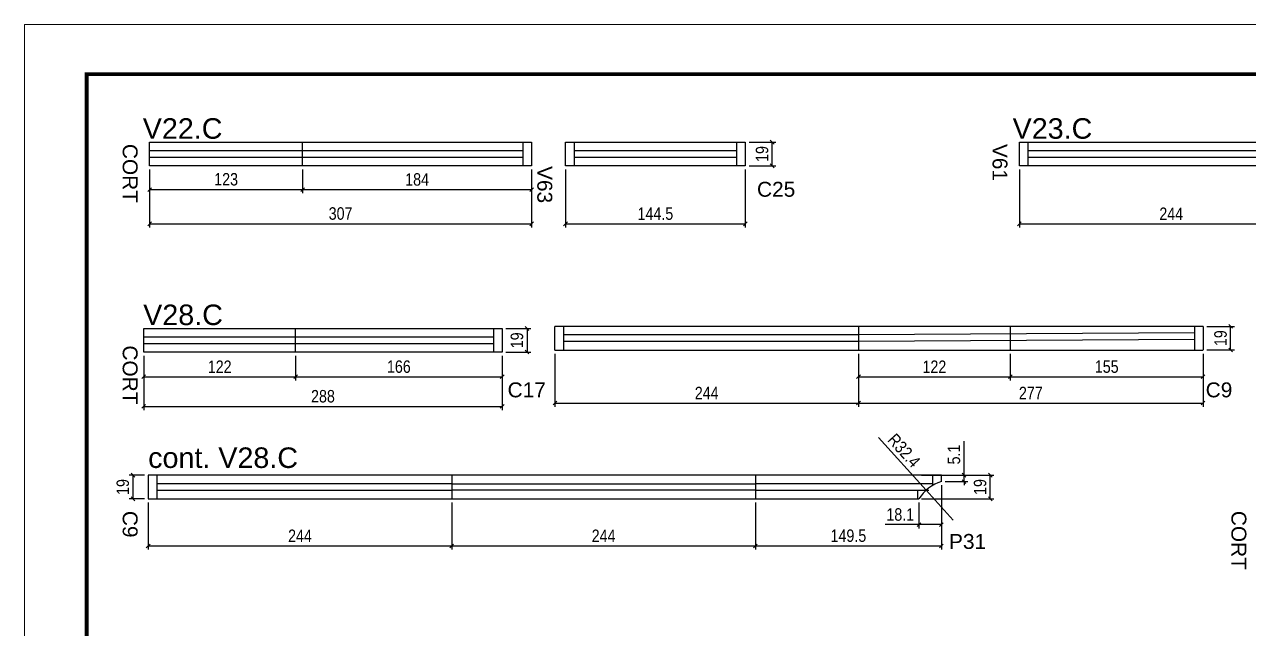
# Model space of a CAD drawing. Extents: x -1206 to 6684, y -2991 to 10691.
# Drawn here: x 4826 to 5810, y -127 to 359 of the extents above; entities that cross this region are included whole.
import ezdxf

# ---------------------------------------------------------------- set-up
doc = ezdxf.new("R2010")
doc.units = 0
doc.layers.get('0').update_dxf_attribs({"color": 50})
for name, color, linetype in [('5', 5, 'Continuous'), ('COTA', 241, 'Continuous'), ('NOMENCLATURA', 7, 'Continuous'), ('Painéis', 200, 'Continuous'), ('SARR_2.2x7', 40, 'Continuous')]:
    doc.layers.add(name, color=color, linetype=linetype)
doc.layers.add('Folhas', color=255, linetype='Continuous', lineweight=9)
doc.styles.add('COTA TECNICA', font='techl___.ttf', dxfattribs={"height": 10})
doc.styles.add('COTA TECNICA-50', font='techl___.ttf', dxfattribs={"height": 10})
doc.styles.get("Standard").update_dxf_attribs({"font": 'arial.ttf'})
doc.dimstyles.new('COTA PAINEL-50', dxfattribs={"dimtxt": 10, "dimasz": 3, "dimexe": 3, "dimexo": 3, "dimgap": 3, "dimtad": 1, "dimdec": 1, "dimzin": 9, "dimdsep": 46, "dimtxsty": 'COTA TECNICA-50', "dimblk1": 'OBLIQUE', "dimblk2": 'OBLIQUE', "dimsah": 1, "dimcen": 0.9, "dimclrd": 4, "dimclre": 4, "dimclrt": 240, "dimadec": 1, "dimazin": 3, "dimtfac": 1, "dimtdec": 1, "dimtmove": 0, "dimatfit": 3, "dimfxl": 1, "dimtolj": 1, "dimtzin": 12, "dimarcsym": 0})
doc.dimstyles.new('PAINEL', dxfattribs={"dimtxt": 10, "dimasz": 3, "dimexe": 3, "dimexo": 3, "dimgap": 3, "dimtad": 1, "dimdec": 1, "dimzin": 12, "dimdsep": 46, "dimtxsty": 'COTA TECNICA', "dimblk1": 'OBLIQUE', "dimblk2": 'OBLIQUE', "dimsah": 1, "dimcen": 0.9, "dimclrd": 4, "dimclre": 4, "dimclrt": 240, "dimadec": 1, "dimazin": 3, "dimtfac": 1, "dimtdec": 1, "dimtmove": 0, "dimatfit": 3, "dimfxl": 1, "dimtolj": 1, "dimtzin": 12, "dimarcsym": 0})

# ---------------------------------------------------------------- blocks, each defined once
blk = doc.blocks.new('9999999999')
at = {"layer": 'Folhas'}
blk.add_lwpolyline([(0, 0), (1485, 0), (1485, 1050), (0, 1050)], close=True, dxfattribs=at)
at = {"layer": 'Folhas', "color": 30, "const_width": 3}
blk.add_lwpolyline([(1396.18, 1010), (50, 1010), (50, 40), (1396.18, 40)], dxfattribs=at)
blk = doc.blocks.new('_Oblique')
at = {"color": 0, "linetype": 'ByBlock', "lineweight": -2}
blk.add_line((-0.5, -0.5), (0.5, 0.5), dxfattribs=at)
blk = doc.blocks.new('*D166')
at = {"layer": 'COTA', "color": 4, "lineweight": -2, "transparency": 16777216}
for p, q in [((4927.02, 241.81), (4927.02, 195.15)), ((5234.02, 241.81), (5234.02, 195.15)), ((4927.02, 198.15), (5234.02, 198.15))]:
    blk.add_line(p, q, dxfattribs=at)
at = {"layer": 'Defpoints', "color": 0, "transparency": 16777216}
for p in [(4927.02, 244.81), (5234.02, 244.81), (5234.02, 198.15)]:
    blk.add_point(p, dxfattribs=at)
at = {"layer": 'COTA', "color": 4, "lineweight": -2, "transparency": 16777216, "xscale": 3, "yscale": 3, "zscale": 3, "rotation": 180}
blk.add_blockref('_Oblique', (4927.02, 198.15), dxfattribs=at)
at = {"layer": 'COTA', "color": 4, "lineweight": -2, "transparency": 16777216, "xscale": 3, "yscale": 3, "zscale": 3}
blk.add_blockref('_Oblique', (5234.02, 198.15), dxfattribs=at)
at = {"layer": 'COTA', "color": 240, "transparency": 16777216, "insert": (5080.52, 206.37), "char_height": 10, "attachment_point": 5, "style": 'COTA TECNICA'}
blk.add_mtext('\\A1;307', dxfattribs=at)
blk = doc.blocks.new('*D167')
at = {"layer": 'COTA', "color": 4, "lineweight": -2, "transparency": 16777216}
for p, q in [((5261.27, 241.81), (5261.27, 195.15)), ((5405.77, 241.81), (5405.77, 195.15)), ((5261.27, 198.15), (5405.77, 198.15))]:
    blk.add_line(p, q, dxfattribs=at)
at = {"layer": 'Defpoints', "color": 0, "transparency": 16777216}
for p in [(5261.27, 244.81), (5405.77, 244.81), (5405.77, 198.15)]:
    blk.add_point(p, dxfattribs=at)
at = {"layer": 'COTA', "color": 4, "lineweight": -2, "transparency": 16777216, "xscale": 3, "yscale": 3, "zscale": 3, "rotation": 180}
blk.add_blockref('_Oblique', (5261.27, 198.15), dxfattribs=at)
at = {"layer": 'COTA', "color": 4, "lineweight": -2, "transparency": 16777216, "xscale": 3, "yscale": 3, "zscale": 3}
blk.add_blockref('_Oblique', (5405.77, 198.15), dxfattribs=at)
at = {"layer": 'COTA', "color": 240, "transparency": 16777216, "insert": (5333.52, 206.26), "char_height": 10, "attachment_point": 5, "style": 'COTA TECNICA'}
blk.add_mtext('\\A1;144.5', dxfattribs=at)
blk = doc.blocks.new('*D168')
at = {"layer": 'Defpoints', "color": 0, "transparency": 16777216}
for p in [(5405.77, 263.81), (5427.36, 263.81), (5405.77, 244.81)]:
    blk.add_point(p, dxfattribs=at)
at = {"layer": 'Painéis', "color": 4, "lineweight": -2, "transparency": 16777216}
for p, q in [((5408.77, 263.81), (5430.36, 263.81)), ((5427.36, 244.81), (5427.36, 263.81)), ((5408.77, 244.81), (5430.36, 244.81))]:
    blk.add_line(p, q, dxfattribs=at)
at = {"layer": 'Painéis', "color": 4, "lineweight": -2, "transparency": 16777216, "xscale": 3, "yscale": 3, "zscale": 3}
for p, rotation in [((5427.36, 263.81), 90), ((5427.36, 244.81), 270)]:
    blk.add_blockref('_Oblique', p, dxfattribs=dict(at, rotation=rotation))
at = {"layer": 'Painéis', "color": 240, "transparency": 16777216, "insert": (5419.27, 254.31), "char_height": 10, "attachment_point": 5, "rotation": 90, "style": 'COTA TECNICA'}
blk.add_mtext('\\A1;19', dxfattribs=at)
blk = doc.blocks.new('*D169')
at = {"layer": 'COTA', "color": 4, "lineweight": -2, "transparency": 16777216}
for p, q in [((4927.02, 241.81), (4927.02, 222.7)), ((5050.02, 241.81), (5050.02, 222.7)), ((4927.02, 225.7), (5050.02, 225.7))]:
    blk.add_line(p, q, dxfattribs=at)
at = {"layer": 'Defpoints', "color": 0, "transparency": 16777216}
for p in [(4927.02, 244.81), (5050.02, 244.81), (5050.02, 225.7)]:
    blk.add_point(p, dxfattribs=at)
at = {"layer": 'COTA', "color": 4, "lineweight": -2, "transparency": 16777216, "xscale": 3, "yscale": 3, "zscale": 3, "rotation": 180}
blk.add_blockref('_Oblique', (4927.02, 225.7), dxfattribs=at)
at = {"layer": 'COTA', "color": 4, "lineweight": -2, "transparency": 16777216, "xscale": 3, "yscale": 3, "zscale": 3}
blk.add_blockref('_Oblique', (5050.02, 225.7), dxfattribs=at)
at = {"layer": 'COTA', "color": 240, "transparency": 16777216, "insert": (4988.52, 233.92), "char_height": 10, "attachment_point": 5, "style": 'COTA TECNICA-50'}
blk.add_mtext('\\A1;123', dxfattribs=at)
blk = doc.blocks.new('*D170')
at = {"layer": 'COTA', "color": 4, "lineweight": -2, "transparency": 16777216}
for p, q in [((5050.02, 241.81), (5050.02, 222.7)), ((5234.02, 241.81), (5234.02, 222.7)), ((5050.02, 225.7), (5234.02, 225.7))]:
    blk.add_line(p, q, dxfattribs=at)
at = {"layer": 'Defpoints', "color": 0, "transparency": 16777216}
for p in [(5050.02, 244.81), (5234.02, 244.81), (5234.02, 225.7)]:
    blk.add_point(p, dxfattribs=at)
at = {"layer": 'COTA', "color": 4, "lineweight": -2, "transparency": 16777216, "xscale": 3, "yscale": 3, "zscale": 3, "rotation": 180}
blk.add_blockref('_Oblique', (5050.02, 225.7), dxfattribs=at)
at = {"layer": 'COTA', "color": 4, "lineweight": -2, "transparency": 16777216, "xscale": 3, "yscale": 3, "zscale": 3}
blk.add_blockref('_Oblique', (5234.02, 225.7), dxfattribs=at)
at = {"layer": 'COTA', "color": 240, "transparency": 16777216, "insert": (5142.02, 233.8), "char_height": 10, "attachment_point": 5, "style": 'COTA TECNICA-50'}
blk.add_mtext('\\A1;184', dxfattribs=at)
blk = doc.blocks.new('*D171')
at = {"layer": 'COTA', "color": 4, "lineweight": -2, "transparency": 16777216}
for p, q in [((5626.09, 241.81), (5626.09, 195.15)), ((5870.09, 241.81), (5870.09, 195.15)), ((5626.09, 198.15), (5870.09, 198.15))]:
    blk.add_line(p, q, dxfattribs=at)
at = {"layer": 'Defpoints', "color": 0, "transparency": 16777216}
for p in [(5626.09, 244.81), (5870.09, 244.81), (5870.09, 198.15)]:
    blk.add_point(p, dxfattribs=at)
at = {"layer": 'COTA', "color": 4, "lineweight": -2, "transparency": 16777216, "xscale": 3, "yscale": 3, "zscale": 3, "rotation": 180}
blk.add_blockref('_Oblique', (5626.09, 198.15), dxfattribs=at)
at = {"layer": 'COTA', "color": 4, "lineweight": -2, "transparency": 16777216, "xscale": 3, "yscale": 3, "zscale": 3}
blk.add_blockref('_Oblique', (5870.09, 198.15), dxfattribs=at)
at = {"layer": 'COTA', "color": 240, "transparency": 16777216, "insert": (5748.09, 206.23), "char_height": 10, "attachment_point": 5, "style": 'COTA TECNICA-50'}
blk.add_mtext('\\A1;244', dxfattribs=at)
blk = doc.blocks.new('*D174')
at = {"layer": 'COTA', "color": 4, "lineweight": -2, "transparency": 16777216}
for p, q in [((4922.35, 91.94), (4922.35, 48.31)), ((5210.35, 91.94), (5210.35, 48.31)), ((4922.35, 51.31), (5210.35, 51.31))]:
    blk.add_line(p, q, dxfattribs=at)
at = {"layer": 'Defpoints', "color": 0, "transparency": 16777216}
for p in [(4922.35, 94.94), (5210.35, 94.94), (5210.35, 51.31)]:
    blk.add_point(p, dxfattribs=at)
at = {"layer": 'COTA', "color": 4, "lineweight": -2, "transparency": 16777216, "xscale": 3, "yscale": 3, "zscale": 3, "rotation": 180}
blk.add_blockref('_Oblique', (4922.35, 51.31), dxfattribs=at)
at = {"layer": 'COTA', "color": 4, "lineweight": -2, "transparency": 16777216, "xscale": 3, "yscale": 3, "zscale": 3}
blk.add_blockref('_Oblique', (5210.35, 51.31), dxfattribs=at)
at = {"layer": 'COTA', "color": 240, "transparency": 16777216, "insert": (5066.35, 59.4), "char_height": 10, "attachment_point": 5, "style": 'COTA TECNICA'}
blk.add_mtext('\\A1;288', dxfattribs=at)
blk = doc.blocks.new('*D173')
at = {"layer": 'COTA', "color": 4, "lineweight": -2, "transparency": 16777216}
for p, q in [((5776.72, 115.68), (5798.84, 115.68)), ((5795.84, 96.68), (5795.84, 115.68)), ((5776.72, 96.68), (5798.84, 96.68))]:
    blk.add_line(p, q, dxfattribs=at)
at = {"layer": 'Defpoints', "color": 0, "transparency": 16777216}
for p in [(5773.72, 115.68), (5795.84, 115.68), (5773.72, 96.68)]:
    blk.add_point(p, dxfattribs=at)
at = {"layer": 'COTA', "color": 4, "lineweight": -2, "transparency": 16777216, "xscale": 3, "yscale": 3, "zscale": 3}
for p, rotation in [((5795.84, 115.68), 90), ((5795.84, 96.68), 270)]:
    blk.add_blockref('_Oblique', p, dxfattribs=dict(at, rotation=rotation))
at = {"layer": 'COTA', "color": 240, "transparency": 16777216, "insert": (5787.75, 106.18), "char_height": 10, "attachment_point": 5, "rotation": 90, "style": 'COTA TECNICA'}
blk.add_mtext('\\A1;19', dxfattribs=at)
blk = doc.blocks.new('*D175')
at = {"layer": 'COTA', "color": 4, "lineweight": -2, "transparency": 16777216}
for p, q in [((4922.35, 91.94), (4922.35, 72.12)), ((5044.35, 91.94), (5044.35, 72.12)), ((4922.35, 75.12), (5044.35, 75.12))]:
    blk.add_line(p, q, dxfattribs=at)
at = {"layer": 'Defpoints', "color": 0, "transparency": 16777216}
for p in [(4922.35, 94.94), (5044.35, 94.94), (5044.35, 75.12)]:
    blk.add_point(p, dxfattribs=at)
at = {"layer": 'COTA', "color": 4, "lineweight": -2, "transparency": 16777216, "xscale": 3, "yscale": 3, "zscale": 3, "rotation": 180}
blk.add_blockref('_Oblique', (4922.35, 75.12), dxfattribs=at)
at = {"layer": 'COTA', "color": 4, "lineweight": -2, "transparency": 16777216, "xscale": 3, "yscale": 3, "zscale": 3}
blk.add_blockref('_Oblique', (5044.35, 75.12), dxfattribs=at)
at = {"layer": 'COTA', "color": 240, "transparency": 16777216, "insert": (4983.35, 83.18), "char_height": 10, "attachment_point": 5, "style": 'COTA TECNICA-50'}
blk.add_mtext('\\A1;122', dxfattribs=at)
blk = doc.blocks.new('*D176')
at = {"layer": 'COTA', "color": 4, "lineweight": -2, "transparency": 16777216}
for p, q in [((5044.35, 91.94), (5044.35, 72.12)), ((5210.35, 91.94), (5210.35, 72.12)), ((5044.35, 75.12), (5210.35, 75.12))]:
    blk.add_line(p, q, dxfattribs=at)
at = {"layer": 'Defpoints', "color": 0, "transparency": 16777216}
for p in [(5044.35, 94.94), (5210.35, 94.94), (5210.35, 75.12)]:
    blk.add_point(p, dxfattribs=at)
at = {"layer": 'COTA', "color": 4, "lineweight": -2, "transparency": 16777216, "xscale": 3, "yscale": 3, "zscale": 3, "rotation": 180}
blk.add_blockref('_Oblique', (5044.35, 75.12), dxfattribs=at)
at = {"layer": 'COTA', "color": 4, "lineweight": -2, "transparency": 16777216, "xscale": 3, "yscale": 3, "zscale": 3}
blk.add_blockref('_Oblique', (5210.35, 75.12), dxfattribs=at)
at = {"layer": 'COTA', "color": 240, "transparency": 16777216, "insert": (5127.35, 83.22), "char_height": 10, "attachment_point": 5, "style": 'COTA TECNICA-50'}
blk.add_mtext('\\A1;166', dxfattribs=at)
blk = doc.blocks.new('*D177')
at = {"layer": 'COTA', "color": 4, "lineweight": -2, "transparency": 16777216}
for p, q in [((5252.74, 93.64), (5252.74, 50.99)), ((5496.74, 93.64), (5496.74, 50.99)), ((5252.74, 53.99), (5496.74, 53.99))]:
    blk.add_line(p, q, dxfattribs=at)
at = {"layer": 'Defpoints', "color": 0, "transparency": 16777216}
for p in [(5252.74, 96.64), (5496.74, 96.64), (5496.74, 53.99)]:
    blk.add_point(p, dxfattribs=at)
at = {"layer": 'COTA', "color": 4, "lineweight": -2, "transparency": 16777216, "xscale": 3, "yscale": 3, "zscale": 3, "rotation": 180}
blk.add_blockref('_Oblique', (5252.74, 53.99), dxfattribs=at)
at = {"layer": 'COTA', "color": 4, "lineweight": -2, "transparency": 16777216, "xscale": 3, "yscale": 3, "zscale": 3}
blk.add_blockref('_Oblique', (5496.74, 53.99), dxfattribs=at)
at = {"layer": 'COTA', "color": 240, "transparency": 16777216, "insert": (5374.74, 62.07), "char_height": 10, "attachment_point": 5, "style": 'COTA TECNICA-50'}
blk.add_mtext('\\A1;244', dxfattribs=at)
blk = doc.blocks.new('*D178')
at = {"layer": 'COTA', "color": 4, "lineweight": -2, "transparency": 16777216}
for p, q in [((5496.74, 93.64), (5496.74, 72.12)), ((5618.74, 93.64), (5618.74, 72.12)), ((5496.74, 75.12), (5618.74, 75.12))]:
    blk.add_line(p, q, dxfattribs=at)
at = {"layer": 'Defpoints', "color": 0, "transparency": 16777216}
for p in [(5496.74, 96.64), (5618.74, 96.64), (5618.74, 75.12)]:
    blk.add_point(p, dxfattribs=at)
at = {"layer": 'COTA', "color": 4, "lineweight": -2, "transparency": 16777216, "xscale": 3, "yscale": 3, "zscale": 3, "rotation": 180}
blk.add_blockref('_Oblique', (5496.74, 75.12), dxfattribs=at)
at = {"layer": 'COTA', "color": 4, "lineweight": -2, "transparency": 16777216, "xscale": 3, "yscale": 3, "zscale": 3}
blk.add_blockref('_Oblique', (5618.74, 75.12), dxfattribs=at)
at = {"layer": 'COTA', "color": 240, "transparency": 16777216, "insert": (5557.74, 83.18), "char_height": 10, "attachment_point": 5, "style": 'COTA TECNICA-50'}
blk.add_mtext('\\A1;122', dxfattribs=at)
blk = doc.blocks.new('*D179')
at = {"layer": 'COTA', "color": 4, "lineweight": -2, "transparency": 16777216}
for p, q in [((5618.74, 93.64), (5618.74, 72.12)), ((5773.72, 93.64), (5773.72, 72.12)), ((5618.74, 75.12), (5773.72, 75.12))]:
    blk.add_line(p, q, dxfattribs=at)
at = {"layer": 'Defpoints', "color": 0, "transparency": 16777216}
for p in [(5618.74, 96.64), (5773.72, 96.64), (5773.72, 75.12)]:
    blk.add_point(p, dxfattribs=at)
at = {"layer": 'COTA', "color": 4, "lineweight": -2, "transparency": 16777216, "xscale": 3, "yscale": 3, "zscale": 3, "rotation": 180}
blk.add_blockref('_Oblique', (5618.74, 75.12), dxfattribs=at)
at = {"layer": 'COTA', "color": 4, "lineweight": -2, "transparency": 16777216, "xscale": 3, "yscale": 3, "zscale": 3}
blk.add_blockref('_Oblique', (5773.72, 75.12), dxfattribs=at)
at = {"layer": 'COTA', "color": 240, "transparency": 16777216, "insert": (5696.23, 83.23), "char_height": 10, "attachment_point": 5, "style": 'COTA TECNICA-50'}
blk.add_mtext('\\A1;155', dxfattribs=at)
blk = doc.blocks.new('*D180')
at = {"layer": 'COTA', "color": 4, "lineweight": -2, "transparency": 16777216}
for p, q in [((5496.74, 93.64), (5496.74, 50.99)), ((5773.72, 93.68), (5773.72, 50.99)), ((5496.74, 53.99), (5773.72, 53.99))]:
    blk.add_line(p, q, dxfattribs=at)
at = {"layer": 'Defpoints', "color": 0, "transparency": 16777216}
for p in [(5496.74, 96.64), (5773.72, 96.68), (5773.72, 53.99)]:
    blk.add_point(p, dxfattribs=at)
at = {"layer": 'COTA', "color": 4, "lineweight": -2, "transparency": 16777216, "xscale": 3, "yscale": 3, "zscale": 3, "rotation": 180}
blk.add_blockref('_Oblique', (5496.74, 53.99), dxfattribs=at)
at = {"layer": 'COTA', "color": 4, "lineweight": -2, "transparency": 16777216, "xscale": 3, "yscale": 3, "zscale": 3}
blk.add_blockref('_Oblique', (5773.72, 53.99), dxfattribs=at)
at = {"layer": 'COTA', "color": 240, "transparency": 16777216, "insert": (5635.23, 62.07), "char_height": 10, "attachment_point": 5, "style": 'COTA TECNICA-50'}
blk.add_mtext('\\A1;277', dxfattribs=at)
blk = doc.blocks.new('*D181')
at = {"layer": 'COTA', "color": 4, "lineweight": -2, "transparency": 16777216}
for p, q in [((4925.89, -26.05), (4925.89, -63.9)), ((5169.89, -26.05), (5169.89, -63.9)), ((4925.89, -60.9), (5169.89, -60.9))]:
    blk.add_line(p, q, dxfattribs=at)
at = {"layer": 'Defpoints', "color": 0, "transparency": 16777216}
for p in [(4925.89, -23.05), (5169.89, -23.05), (5169.89, -60.9)]:
    blk.add_point(p, dxfattribs=at)
at = {"layer": 'COTA', "color": 4, "lineweight": -2, "transparency": 16777216, "xscale": 3, "yscale": 3, "zscale": 3, "rotation": 180}
blk.add_blockref('_Oblique', (4925.89, -60.9), dxfattribs=at)
at = {"layer": 'COTA', "color": 4, "lineweight": -2, "transparency": 16777216, "xscale": 3, "yscale": 3, "zscale": 3}
blk.add_blockref('_Oblique', (5169.89, -60.9), dxfattribs=at)
at = {"layer": 'COTA', "color": 240, "transparency": 16777216, "insert": (5047.89, -52.82), "char_height": 10, "attachment_point": 5, "style": 'COTA TECNICA-50'}
blk.add_mtext('\\A1;244', dxfattribs=at)
blk = doc.blocks.new('*D182')
at = {"layer": 'COTA', "color": 4, "lineweight": -2, "transparency": 16777216}
for p, q in [((5169.89, -26.05), (5169.89, -63.9)), ((5413.89, -26.05), (5413.89, -63.9)), ((5169.89, -60.9), (5413.89, -60.9))]:
    blk.add_line(p, q, dxfattribs=at)
at = {"layer": 'Defpoints', "color": 0, "transparency": 16777216}
for p in [(5169.89, -23.05), (5413.89, -23.05), (5413.89, -60.9)]:
    blk.add_point(p, dxfattribs=at)
at = {"layer": 'COTA', "color": 4, "lineweight": -2, "transparency": 16777216, "xscale": 3, "yscale": 3, "zscale": 3, "rotation": 180}
blk.add_blockref('_Oblique', (5169.89, -60.9), dxfattribs=at)
at = {"layer": 'COTA', "color": 4, "lineweight": -2, "transparency": 16777216, "xscale": 3, "yscale": 3, "zscale": 3}
blk.add_blockref('_Oblique', (5413.89, -60.9), dxfattribs=at)
at = {"layer": 'COTA', "color": 240, "transparency": 16777216, "insert": (5291.89, -52.82), "char_height": 10, "attachment_point": 5, "style": 'COTA TECNICA-50'}
blk.add_mtext('\\A1;244', dxfattribs=at)
blk = doc.blocks.new('*D183')
at = {"layer": 'COTA', "color": 4, "lineweight": -2, "transparency": 16777216}
for p, q in [((5563.39, -12.15), (5563.39, -63.9)), ((5413.89, -26.05), (5413.89, -63.9)), ((5413.89, -60.9), (5563.39, -60.9))]:
    blk.add_line(p, q, dxfattribs=at)
at = {"layer": 'Defpoints', "color": 0, "transparency": 16777216}
for p in [(5563.39, -9.15), (5413.89, -23.05), (5563.39, -60.9)]:
    blk.add_point(p, dxfattribs=at)
at = {"layer": 'COTA', "color": 4, "lineweight": -2, "transparency": 16777216, "xscale": 3, "yscale": 3, "zscale": 3, "rotation": 180}
blk.add_blockref('_Oblique', (5413.89, -60.9), dxfattribs=at)
at = {"layer": 'COTA', "color": 4, "lineweight": -2, "transparency": 16777216, "xscale": 3, "yscale": 3, "zscale": 3}
blk.add_blockref('_Oblique', (5563.39, -60.9), dxfattribs=at)
at = {"layer": 'COTA', "color": 240, "transparency": 16777216, "insert": (5488.64, -52.76), "char_height": 10, "attachment_point": 5, "style": 'COTA TECNICA-50'}
blk.add_mtext('\\A1;149.5', dxfattribs=at)
blk = doc.blocks.new('*D184')
at = {"layer": 'COTA', "color": 4, "lineweight": -2, "transparency": 16777216}
for p, q in [((5563.39, -12.15), (5563.39, -46.82)), ((5545.32, -26.05), (5545.32, -46.82)), ((5545.32, -43.82), (5518.27, -43.82)), ((5563.39, -43.82), (5545.32, -43.82))]:
    blk.add_line(p, q, dxfattribs=at)
at = {"layer": 'Defpoints', "color": 0, "transparency": 16777216}
for p in [(5563.39, -9.15), (5545.32, -23.05), (5563.39, -43.82)]:
    blk.add_point(p, dxfattribs=at)
at = {"layer": 'COTA', "color": 4, "lineweight": -2, "transparency": 16777216, "xscale": 3, "yscale": 3, "zscale": 3, "rotation": 180}
blk.add_blockref('_Oblique', (5545.32, -43.82), dxfattribs=at)
at = {"layer": 'COTA', "color": 4, "lineweight": -2, "transparency": 16777216, "xscale": 3, "yscale": 3, "zscale": 3}
blk.add_blockref('_Oblique', (5563.39, -43.82), dxfattribs=at)
at = {"layer": 'COTA', "color": 240, "transparency": 16777216, "insert": (5530.3, -35.73), "char_height": 10, "attachment_point": 5, "style": 'COTA TECNICA-50'}
blk.add_mtext('\\A1;18.1', dxfattribs=at)
blk = doc.blocks.new('*D185')
at = {"layer": 'COTA', "color": 4, "lineweight": -2, "transparency": 16777216}
for p, q in [((5547.25, -4.05), (5605.6, -4.05)), ((5602.6, -23.05), (5602.6, -4.05)), ((5547.25, -23.05), (5605.6, -23.05))]:
    blk.add_line(p, q, dxfattribs=at)
at = {"layer": 'Defpoints', "color": 0, "transparency": 16777216}
for p in [(5544.25, -4.05), (5602.6, -4.05), (5544.25, -23.05)]:
    blk.add_point(p, dxfattribs=at)
at = {"layer": 'COTA', "color": 4, "lineweight": -2, "transparency": 16777216, "xscale": 3, "yscale": 3, "zscale": 3}
for p, rotation in [((5602.6, -4.05), 90), ((5602.6, -23.05), 270)]:
    blk.add_blockref('_Oblique', p, dxfattribs=dict(at, rotation=rotation))
at = {"layer": 'COTA', "color": 240, "transparency": 16777216, "insert": (5594.52, -13.55), "char_height": 10, "attachment_point": 5, "rotation": 90, "style": 'COTA TECNICA-50'}
blk.add_mtext('\\A1;19', dxfattribs=at)
blk = doc.blocks.new('*D186')
at = {"layer": 'COTA', "color": 4, "lineweight": -2, "transparency": 16777216}
for p, q in [((5581.59, -4.05), (5581.59, 23.19)), ((5566.39, -4.05), (5584.59, -4.05)), ((5566.39, -9.15), (5584.59, -9.15)), ((5581.59, -9.15), (5581.59, -4.05)), ((5581.59, -9.15), (5581.59, -12.15))]:
    blk.add_line(p, q, dxfattribs=at)
at = {"layer": 'Defpoints', "color": 0, "transparency": 16777216}
for p in [(5563.39, -4.05), (5563.39, -9.15), (5581.59, -4.05)]:
    blk.add_point(p, dxfattribs=at)
at = {"layer": 'COTA', "color": 4, "lineweight": -2, "transparency": 16777216, "xscale": 3, "yscale": 3, "zscale": 3}
for p, rotation in [((5581.59, -4.05), 270), ((5581.59, -9.15), 90)]:
    blk.add_blockref('_Oblique', p, dxfattribs=dict(at, rotation=rotation))
at = {"layer": 'COTA', "color": 240, "transparency": 16777216, "insert": (5573.48, 12.57), "char_height": 10, "attachment_point": 5, "rotation": 90, "style": 'COTA TECNICA-50'}
blk.add_mtext('\\A1;5.1', dxfattribs=at)
blk = doc.blocks.new('*D188')
at = {"layer": 'COTA', "color": 4, "lineweight": -2, "transparency": 16777216}
for p, q in [((4922.89, -4.05), (4910.61, -4.05)), ((4913.61, -4.05), (4913.61, -23.05)), ((4922.89, -23.05), (4910.61, -23.05))]:
    blk.add_line(p, q, dxfattribs=at)
at = {"layer": 'Defpoints', "color": 0, "transparency": 16777216}
for p in [(4925.89, -4.05), (4913.61, -23.05), (4925.89, -23.05)]:
    blk.add_point(p, dxfattribs=at)
at = {"layer": 'COTA', "color": 4, "lineweight": -2, "transparency": 16777216, "xscale": 3, "yscale": 3, "zscale": 3}
for p, rotation in [((4913.61, -4.05), 90), ((4913.61, -23.05), 270)]:
    blk.add_blockref('_Oblique', p, dxfattribs=dict(at, rotation=rotation))
at = {"layer": 'COTA', "color": 240, "transparency": 16777216, "insert": (4905.52, -13.55), "char_height": 10, "attachment_point": 5, "rotation": 90, "style": 'COTA TECNICA-50'}
blk.add_mtext('\\A1;19', dxfattribs=at)
blk = doc.blocks.new('*D531')
at = {"color": 4, "lineweight": -2, "transparency": 16777216}
for p in [(5512.81, 26.23), (5572.82, -40.1)]:
    blk.add_line(p, (5551.11, -16.11), dxfattribs=at)
at = {"layer": 'Defpoints', "color": 0, "transparency": 16777216}
for p in [(5551.11, -16.11), (5572.82, -40.1)]:
    blk.add_point(p, dxfattribs=at)
at = {"color": 4, "lineweight": -2, "transparency": 16777216, "xscale": 3, "yscale": 3, "zscale": 3, "rotation": 312.1381486744971}
blk.add_blockref('_Oblique', (5551.11, -16.11), dxfattribs=at)
at = {"color": 240, "transparency": 16777216, "insert": (5533.34, 15.78), "char_height": 10, "attachment_point": 5, "rotation": 312.13815, "style": 'COTA TECNICA-50'}
blk.add_mtext('\\A1;R32.4', dxfattribs=at)
blk = doc.blocks.new('*D532')
at = {"color": 4, "lineweight": -2, "transparency": 16777216}
for p, q in [((5213.35, 113.94), (5233.36, 113.94)), ((5230.36, 113.94), (5230.36, 94.94)), ((5213.35, 94.94), (5233.36, 94.94))]:
    blk.add_line(p, q, dxfattribs=at)
at = {"layer": 'Defpoints', "color": 0, "transparency": 16777216}
for p in [(5210.35, 113.94), (5210.35, 94.94), (5230.36, 94.94)]:
    blk.add_point(p, dxfattribs=at)
at = {"color": 4, "lineweight": -2, "transparency": 16777216, "xscale": 3, "yscale": 3, "zscale": 3}
for p, rotation in [((5230.36, 113.94), 90), ((5230.36, 94.94), 270)]:
    blk.add_blockref('_Oblique', p, dxfattribs=dict(at, rotation=rotation))
at = {"color": 240, "transparency": 16777216, "insert": (5222.28, 104.44), "char_height": 10, "attachment_point": 5, "rotation": 90, "style": 'COTA TECNICA-50'}
blk.add_mtext('\\A1;19', dxfattribs=at)

msp = doc.modelspace()

# ---------------------------------------------------------------- linework, layer by layer
at = {"layer": 'Painéis'}
for p, q in [((4927.019, 263.814), (5234.019, 263.814)), ((4927.019, 244.814), (4927.019, 263.814)), ((5050.019, 244.814), (5050.019, 263.814)), ((5234.019, 263.814), (5234.019, 244.814)), ((5626.092, 263.814), (5968.092, 263.814)), ((5626.092, 244.814), (5626.092, 263.814)), ((5234.019, 244.814), (4927.019, 244.814)), ((5968.092, 244.814), (5626.092, 244.814)), ((4922.355, 113.941), (5210.355, 113.941)), ((4922.355, 94.941), (4922.355, 113.941)), ((5044.355, 94.941), (5044.355, 113.941)), ((5210.355, 113.941), (5210.355, 94.941)), ((5252.739, 96.641), (5252.739, 115.676)), ((5773.717, 115.676), (5252.739, 115.676)), ((5496.739, 115.676), (5496.739, 96.641)), ((5618.739, 115.676), (5618.739, 96.641)), ((5773.717, 115.676), (5773.717, 96.676)), ((5210.355, 94.941), (4922.355, 94.941)), ((5252.739, 96.641), (5773.717, 96.641)), ((5563.388, -4.046), (4925.888, -4.046)), ((4925.888, -4.046), (4925.888, -23.046)), ((5169.888, -4.046), (5169.888, -23.046)), ((5413.888, -4.046), (5413.888, -23.046)), ((5563.388, -9.151), (5563.388, -4.046)), ((4925.888, -23.046), (5545.325, -23.046))]:
    msp.add_line(p, q, dxfattribs=at)
msp.add_lwpolyline([(5261.268, 263.814), (5405.768, 263.814), (5405.768, 244.814), (5261.268, 244.814)], close=True, dxfattribs=at)
msp.add_arc((5572.822, -40.104), 32.359, 106.950896, 148.187523, dxfattribs=at)
at = {"layer": 'SARR_2.2x7', "linetype": 'Continuous'}
for p, q in [((5227.019, 256.814), (4927.019, 256.814)), ((5227.019, 263.814), (5227.019, 244.814)), ((5268.268, 263.814), (5268.268, 244.814)), ((5398.768, 256.814), (5268.268, 256.814)), ((5398.768, 263.814), (5398.768, 244.814)), ((5633.092, 244.814), (5633.092, 263.814)), ((5870.092, 256.814), (5633.092, 256.814)), ((4927.019, 251.814), (5227.019, 251.814)), ((5268.268, 251.814), (5398.768, 251.814)), ((5633.092, 251.814), (5870.092, 251.814)), ((5203.355, 113.941), (5203.355, 94.941)), ((5259.739, 115.676), (5259.739, 96.641)), ((5496.739, 108.741), (5259.739, 108.741)), ((5766.717, 110.476), (5496.739, 108.741)), ((5766.717, 115.676), (5766.717, 96.676)), ((5203.355, 106.941), (4922.355, 106.941)), ((4922.355, 101.941), (5203.355, 101.941)), ((5259.739, 103.741), (5496.739, 103.741)), ((5496.739, 103.741), (5766.717, 105.476)), ((4932.888, -4.046), (4932.888, -23.081)), ((5556.388, -12.229), (5556.388, -4.046)), ((5169.888, -10.981), (4932.888, -10.981)), ((4932.888, -15.981), (5169.888, -15.981)), ((5169.888, -10.981), (5413.888, -10.981)), ((5413.888, -15.981), (5169.888, -15.981)), ((5556.388, -10.981), (5413.888, -10.981)), ((5413.888, -15.981), (5551.254, -15.981)), ((5544.254, -15.981), (5544.254, -23.046))]:
    msp.add_line(p, q, dxfattribs=at)

# ---------------------------------------------------------------- block references
at = {"layer": 'Folhas'}
msp.add_blockref('9999999999', (4826.471, -691.496), dxfattribs=at)

# ---------------------------------------------------------------- texts
at = {"layer": '5', "linetype": 'Continuous'}
for s, rotation, p in [('CORT', 270.000036, (4905.397, 262.424)), ('V61', 270.000036, (5604.47, 262.424)), ('V63', 269.999964, (5238.622, 244.604)), ('C25', 359.999964, (5415.183, 219.924)), ('CORT', 270.000036, (4905.397, 100.335)), ('C17', 359.999964, (5214.73, 58.577)), ('C9', 359.999964, (5775.778, 58.577)), ('C9', 270.000036, (4905.397, -32.766)), ('CORT', 269.999964, (5796.445, -32.744)), ('P31', 359.999964, (5569.508, -63.35))]:
    msp.add_text(s, height=12, rotation=rotation, dxfattribs=at).set_placement(p)
at = {"layer": 'NOMENCLATURA', "linetype": 'Continuous'}
for s, height, p in [('V22.C', 16.5, (4921.539, 266.577)), ('V23.C', 16.5, (5620.611, 266.577)), ('V28.C', 16.5, (4921.874, 116.704)), ('cont. V28.C', 16.49999, (4925.888, 1.779))]:
    msp.add_text(s, height=height, dxfattribs=at).set_placement(p)

# ---------------------------------------------------------------- dimensions: what is measured, and where the dimension line sits
dim = msp.add_linear_dim(base=(5230.363, 94.941), p1=(5210.355, 113.941), p2=(5210.355, 94.941), angle=90, dimstyle='COTA PAINEL-50')
dim.commit()
dim.dimension.update_dxf_attribs({"geometry": '*D532', "text_midpoint": (5222.276, 104.441)})
dim = msp.add_radius_dim(center=(5572.822, -40.104), mpoint=(5551.112, -16.109), dimstyle='COTA PAINEL-50')
dim.commit()
dim.dimension.update_dxf_attribs({"geometry": '*D531', "text_midpoint": (5527.246, 10.269), "dimtype": 164})
at = {"layer": 'COTA'}
for base, p1, p2, dimstyle, picture, middle in [((5234.019, 198.152), (4927.019, 244.814), (5234.019, 244.814), 'PAINEL', '*D166', (5080.519, 206.371)), ((5050.019, 225.704), (4927.019, 244.814), (5050.019, 244.814), 'COTA PAINEL-50', '*D169', (4988.519, 233.923)), ((5405.768, 198.152), (5261.268, 244.814), (5405.768, 244.814), 'PAINEL', '*D167', (5333.518, 206.262)), ((5870.092, 198.152), (5626.092, 244.814), (5870.092, 244.814), 'COTA PAINEL-50', '*D171', (5748.092, 206.225)), ((5210.355, 51.307), (4922.355, 94.941), (5210.355, 94.941), 'PAINEL', '*D174', (5066.355, 59.402)), ((5044.355, 75.121), (4922.355, 94.941), (5044.355, 94.941), 'COTA PAINEL-50', '*D175', (4983.355, 83.179)), ((5210.355, 75.121), (5044.355, 94.941), (5210.355, 94.941), 'COTA PAINEL-50', '*D176', (5127.355, 83.223)), ((5496.739, 53.993), (5252.739, 96.641), (5496.739, 96.641), 'COTA PAINEL-50', '*D177', (5374.739, 62.066)), ((5773.717, 53.993), (5496.739, 96.641), (5773.717, 96.676), 'COTA PAINEL-50', '*D180', (5635.228, 62.066)), ((5618.739, 75.121), (5496.739, 96.641), (5618.739, 96.641), 'COTA PAINEL-50', '*D178', (5557.739, 83.179)), ((5773.717, 75.121), (5618.739, 96.641), (5773.717, 96.641), 'COTA PAINEL-50', '*D179', (5696.228, 83.23)), ((5563.388, -60.895), (5413.888, -23.046), (5563.388, -9.151), 'COTA PAINEL-50', '*D183', (5488.638, -52.756)), ((5169.888, -60.895), (4925.888, -23.046), (5169.888, -23.046), 'COTA PAINEL-50', '*D181', (5047.888, -52.822)), ((5413.888, -60.895), (5169.888, -23.046), (5413.888, -23.046), 'COTA PAINEL-50', '*D182', (5291.888, -52.822))]:
    dim = msp.add_linear_dim(base=base, p1=p1, p2=p2, dimstyle=dimstyle, dxfattribs=at)
    dim.commit()
    dim.dimension.update_dxf_attribs({"geometry": picture, "text_midpoint": middle})
dim = msp.add_linear_dim(base=(5234.019, 225.704), p1=(5050.019, 244.814), p2=(5234.019, 244.814), dimstyle='COTA PAINEL-50', override={"dimtmove": 1}, dxfattribs=at)
dim.commit()
dim.dimension.update_dxf_attribs({"geometry": '*D170', "text_midpoint": (5142.019, 233.799)})
for base, p1, p2, dimstyle, picture, middle in [((5795.837, 115.676), (5773.717, 96.676), (5773.717, 115.676), 'PAINEL', '*D173', (5787.749, 106.176)), ((5581.588, -4.046), (5563.388, -9.151), (5563.388, -4.046), 'COTA PAINEL-50', '*D186', (5573.479, 12.571)), ((4913.61, -23.046), (4925.888, -4.046), (4925.888, -23.046), 'COTA PAINEL-50', '*D188', (4905.522, -13.546))]:
    dim = msp.add_linear_dim(base=base, p1=p1, p2=p2, angle=90, dimstyle=dimstyle, dxfattribs=at)
    dim.commit()
    dim.dimension.update_dxf_attribs({"geometry": picture, "text_midpoint": middle})
dim = msp.add_linear_dim(base=(5563.388, -43.821), p1=(5545.325, -23.046), p2=(5563.388, -9.151), dimstyle='COTA PAINEL-50', dxfattribs=at)
dim.commit()
dim.dimension.update_dxf_attribs({"geometry": '*D184', "text_midpoint": (5530.297, -43.821), "dimtype": 160})
dim = msp.add_linear_dim(base=(5602.604, -4.046), p1=(5544.254, -23.046), p2=(5544.254, -4.046), angle=90, dimstyle='COTA PAINEL-50', dxfattribs=at)
dim.commit()
dim.dimension.update_dxf_attribs({"geometry": '*D185', "text_midpoint": (5602.604, -13.546), "dimtype": 160})
at = {"layer": 'Painéis'}
dim = msp.add_linear_dim(base=(5427.362, 263.814), p1=(5405.768, 244.814), p2=(5405.768, 263.814), angle=90, dimstyle='PAINEL', dxfattribs=at)
dim.commit()
dim.dimension.update_dxf_attribs({"geometry": '*D168', "text_midpoint": (5419.275, 254.314)})

doc.saveas('drawing.dxf')
